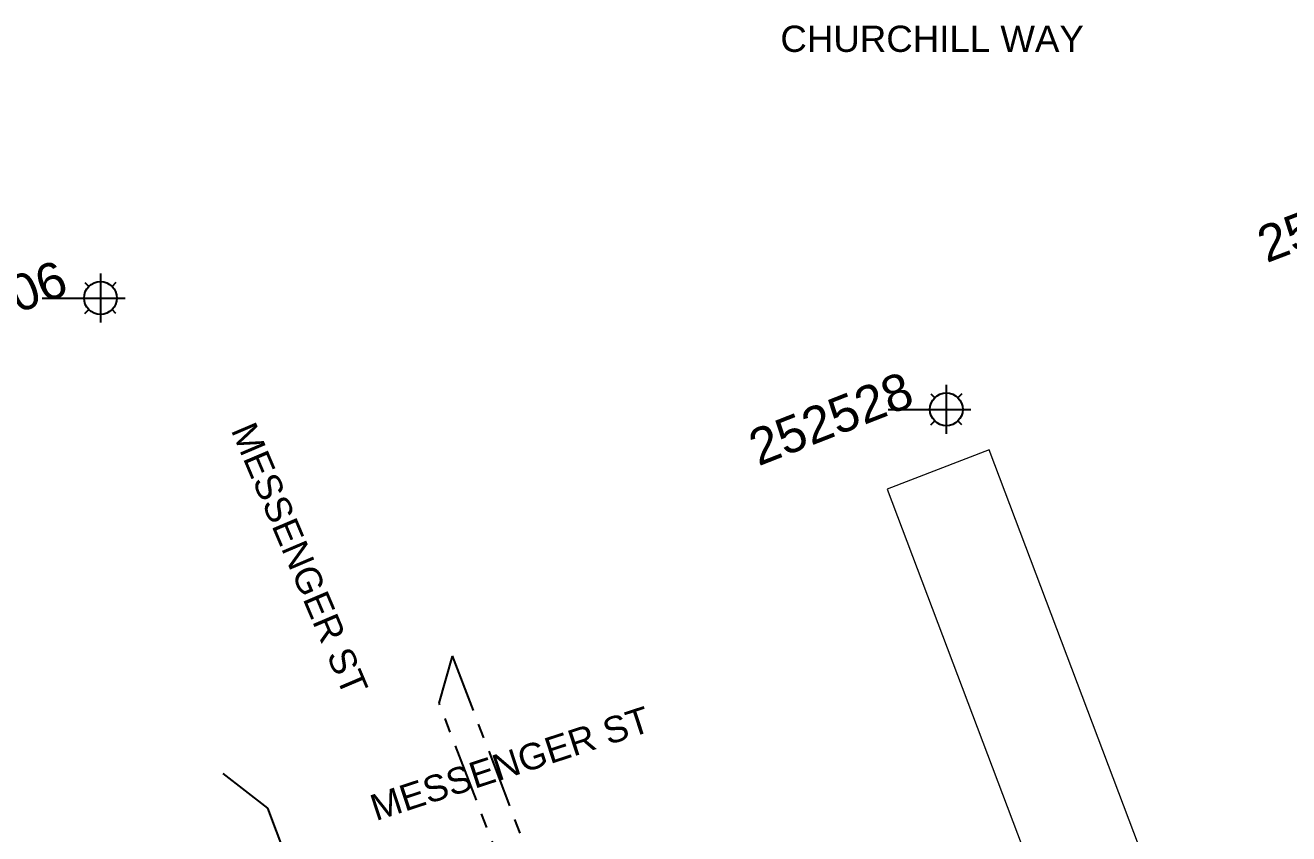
# Model space of a CAD drawing. Header units: metres. Extents: x 0 to 310918, y 0 to 6270107.
# Drawn here: x 310464.8 to 310551.4, y 6269900 to 6269955.4 of the extents above; entities that cross this region are included whole.
import ezdxf
from ezdxf.enums import TextEntityAlignment as Align

# ---------------------------------------------------------------- set-up
doc = ezdxf.new("R2010")
doc.units = ezdxf.units.M
doc.linetypes.add('Cable Exist UG', pattern=[7, 4, -1, 1, -1])
doc.layers.get('0').update_dxf_attribs({"color": 6})
for name, color, linetype, lineweight in [('_User_LV_Exist', 5, 'Continuous', 35), ('Cadastre Roads_SP_EXT', 218, 'Continuous', 15), ('Mains_LV_EXT', 163, 'Continuous', 25)]:
    doc.layers.add(name, color=color, linetype=linetype, lineweight=lineweight)
doc.layers.add('Features_HIDE', color=1, linetype='Continuous', plot=False)
doc.styles.add('iecARIAL', font='arial.ttf', dxfattribs={"height": 2})
doc.styles.add('SL_LABEL', font='arial.ttf', dxfattribs={"height": 2})
doc.styles.get("Standard").update_dxf_attribs({"font": 'arial.ttf'})

# ---------------------------------------------------------------- blocks, each defined once
blk = doc.blocks.new('SL_LANTERN_EXT')
at = {"flags": 9}
for tag, p in [('LRATECODE', (-7.4, 0)), ('LOUTREACHVOCAB', (-7.2, 0)), ('LOUTREACH', (-7, 0)), ('LANTNUMBER', (-6.6, 0)), ('LNEW', (-6.4, 0)), ('LMASTVOCAB', (-6.2, 0)), ('LMAST', (-6, 0)), ('LLAMPVOCAB', (-5.8, 0)), ('LLAMP', (-5.6, 0)), ('LEXIST', (-5.4, 0)), ('LCHARGE3PERCENT', (-5.2, 0)), ('LCHARGE3', (-5, 0)), ('LCHARGE2PERCENT', (-4.8, 0)), ('LCHARGE2', (-4.6, 0)), ('LCHARGE1PERCENT', (-4.4, 0)), ('LCHARGE1', (-4.2, 0)), ('LCATEGORY', (-4, 0)), ('LBRACKETVOCAB', (-3.8, 0)), ('LBRACKET', (-3.6, 0)), ('LKINGHEIGHT', (-3.4, 0)), ('CREPLACE', (-3.2, 0)), ('CREMOVE', (-3, 0)), ('CNUMBER', (-2.8, 0)), ('CNEW', (-2.6, 0)), ('CEXIST', (-2.4, 0)), ('USAGE', (-2.2, 0)), ('STATE', (-2, 0)), ('OWNED_BY', (-1.8, 0)), ('ORIENTATION', (-1.6, 0)), ('OPERATING_VOLTAGE', (-1.4, 0)), ('NO_PHASES', (-1.2, 0)), ('LANTERN_TYPE', (-1, 0)), ('LANTERN_PURPOSE', (-0.8, 0)), ('CONTROL_TYPE', (-0.6, 0)), ('CONSTRUCTED_VOLTAGE', (-0.4, 0))]:
    blk.add_attdef(tag, text='', height=0.001, rotation=270, dxfattribs=at).set_placement(p, align=Align.MIDDLE_LEFT)
at = {"style": 'SL_LABEL', "flags": 9}
blk.add_attdef('STREET_CODE', text='', height=0.001, rotation=270, dxfattribs=at).set_placement((0.001, 0), align=Align.MIDDLE_LEFT)
at = {"flags": 1}
blk.add_attdef('Z', (0, 0), '', height=0.001, rotation=270, dxfattribs=at)
at = {"width": 0.9}
blk.add_attdef('LNUMBER', text='', height=1, dxfattribs=at).set_placement((7, -1), align=Align.MIDDLE_LEFT)
at = {"flags": 9}
for tag, p in [('LREMOVE', (0, -7.6)), ('LREPLACE', (0, -7.8)), ('LTYPE', (0, -8)), ('LTYPEVOCAB', (0, -8.2)), ('LEGEND', (0, -8.4)), ('SUBURB', (0, -8.6)), ('STREETNAME', (0, -8.8)), ('LOCATION', (0, -9)), ('NOTES', (0, -9.2)), ('MAINTAINED_BY', (0, -9.863))]:
    blk.add_attdef(tag, text='', height=0.001, dxfattribs=at).set_placement(p, align=Align.MIDDLE_LEFT)
blk.add_attdef('OPERATED_BY', (0, -9.607), '', height=0.001, dxfattribs=at)
at = {"layer": 'Features_HIDE', "width": 0.9}
blk.add_attdef('ASSET_NUM', text='', height=1, dxfattribs=at).set_placement((7, 1), align=Align.MIDDLE_LEFT)
at = {"transparency": 33554651}
blk.add_wipeout([(5.688, 0), (5.061, -1.061), (4, -1.688), (2.939, -1.061), (2.313, 0), (2.939, 1.061), (4, 1.687), (5.061, 1.061)], dxfattribs=at)
for p, q in [((2.939, 1.061), (3.205, 0.795)), ((4, 1.687), (4, 0)), ((5.061, 1.061), (4.795, 0.795)), ((0, 0), (4, 0)), ((2.939, -1.061), (3.205, -0.795)), ((4, 0), (5.688, 0)), ((4, 0), (4, -1.688)), ((5.061, -1.061), (4.795, -0.795))]:
    blk.add_line(p, q)
blk.add_circle((4, 0), 1.125)

msp = doc.modelspace()

# ---------------------------------------------------------------- linework, layer by layer
at = {"layer": 'Mains_LV_EXT', "linetype": 'Cable Exist UG'}
for points in [[(310456.713, 6269877.082), (310458.048, 6269875.677), (310460.54, 6269869.385), (310460.54, 6269869.385), (310476.582, 6269875.531), (310478.193, 6269874.544), (310478.193, 6269874.544), (310486.029, 6269877.235), (310489.281, 6269884.974), (310500.732, 6269889.19), (310500.732, 6269889.19), (310493.175, 6269908.917), (310494.083, 6269912.147)], [(310494.071, 6269912.156), (310511.51, 6269866.446)], [(310442.996, 6269867.016), (310446.421, 6269866.186), (310446.421, 6269866.186), (310456.499, 6269870.043), (310456.499, 6269870.043), (310476.489, 6269877.792), (310478.596, 6269876.526), (310478.596, 6269876.526), (310484.4, 6269878.682), (310487.556, 6269885.454), (310487.556, 6269885.454), (310481.414, 6269901.726), (310478.355, 6269904.085)]]:
    msp.add_lwpolyline(points, dxfattribs=at)

# ---------------------------------------------------------------- block references
at = {"layer": 'Features_HIDE'}
ref = msp.add_blockref('SL_LANTERN_EXT', (310558.856, 6269942.925), dxfattribs=at)
ref.add_attrib('ASSET_NUM', '252533', dxfattribs={"layer": '0', "height": 2.5, "rotation": 20.92509, "style": 'iecARIAL'}).set_placement((310560.356, 6269944.425), align=Align.MIDDLE_RIGHT)
ref = msp.add_blockref('SL_LANTERN_EXT', (310465.937, 6269936.712), dxfattribs=at)
ref.add_attrib('ASSET_NUM', '252506', dxfattribs={"layer": '0', "height": 2.5, "rotation": 21.07075, "style": 'iecARIAL'}).set_placement((310467.437, 6269938.212), align=Align.MIDDLE_RIGHT)
ref = msp.add_blockref('SL_LANTERN_EXT', (310523.954, 6269929.072), dxfattribs=at)
ref.add_attrib('ASSET_NUM', '252528', dxfattribs={"layer": '0', "height": 2.5, "rotation": 21.39948, "style": 'iecARIAL'}).set_placement((310525.454, 6269930.572), align=Align.MIDDLE_RIGHT)

# ---------------------------------------------------------------- texts
at = {"layer": '_User_LV_Exist'}
msp.add_text('CHURCHILL WAY', height=1.8, dxfattribs=at).set_placement((310516.573, 6269953.597))
for rotation, p in [(293.04108, (310478.866, 6269927.658)), (18.10516, (310488.824, 6269900.821))]:
    msp.add_text('MESSENGER ST', height=1.8, rotation=rotation, dxfattribs=at).set_placement(p)

# ---------------------------------------------------------------- next in the draw order: linework, layer by layer
at = {"layer": 'Cadastre Roads_SP_EXT', "linetype": 'Continuous'}
msp.add_lwpolyline([(310564.986, 6269836.112), (310530.897, 6269926.287), (310523.899, 6269923.61), (310557.992, 6269833.436), (310564.986, 6269836.112)], close=True, dxfattribs=at)

doc.saveas('drawing.dxf')
